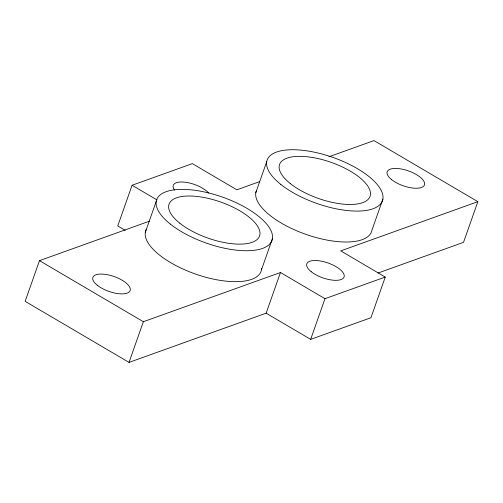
<?xml version="1.0" encoding="UTF-8"?>
<svg xmlns="http://www.w3.org/2000/svg" width="503" height="503" viewBox="0 0 503 503"><rect width="100%" height="100%" fill="white"/><g stroke="black" fill="none" stroke-linecap="round" stroke-linejoin="round"><path stroke-width="0.75" d="M149.316 221.226L39.479 260.648L25.15 301.335L129.032 362.405L266.144 313.193L310.659 339.374L370.931 317.739L385.26 277.052L340.738 250.878L477.85 201.665L463.521 242.352L378.011 273.041M259.711 181.602L236.856 189.807L192.341 163.626L132.069 185.261L117.74 225.948L125.165 230.305M145.323 232.285L156.213 201.37M129.032 362.405L143.355 321.725L280.467 272.513L324.988 298.688L385.26 277.052M255.82 192.63L266.709 161.708M261.51 269.683L272.4 238.768M266.144 313.193L280.467 272.513M310.659 339.374L324.988 298.688M382.89 199.106L372 230.028A61.146 24.383 19.4 0 1 307.232 234.819A61.146 24.383 19.4 0 1 256.398 190.587M329.006 156.735L373.968 140.595L477.85 201.665M132.069 185.261L157.03 199.936M39.479 260.648L143.355 321.725M261.654 268.244A61.146 24.383 19.4 0 1 197.566 274.757A61.146 24.383 19.4 0 1 146.203 229.594M174.585 190.121A19.755 7.878 19.4 0 1 179.785 182.048A19.755 7.878 19.4 0 1 202.162 187.952L205.89 190.442A19.755 7.878 19.4 0 1 208.663 193.026M170.291 224.042A61.146 24.383 19.4 0 0 269.344 244.427A61.146 24.383 19.4 0 0 203.287 191.731A61.146 24.383 19.4 0 0 170.291 224.042M280.781 184.387A61.146 24.383 19.4 0 0 379.834 204.765A61.146 24.383 19.4 0 0 313.778 152.069A61.146 24.383 19.4 0 0 280.781 184.387M290.262 183.532A47.974 19.133 19.4 0 0 367.982 199.521A47.974 19.133 19.4 0 0 316.154 158.175A47.974 19.133 19.4 0 0 290.262 183.532M97.286 285.258A19.755 7.878 19.4 0 0 129.29 291.847A19.755 7.878 19.4 0 0 107.944 274.82A19.755 7.878 19.4 0 0 97.286 285.258M391.598 179.628A19.755 7.878 19.4 0 0 423.601 186.211A19.755 7.878 19.4 0 0 402.262 169.184A19.755 7.878 19.4 0 0 391.598 179.628M311.225 271.708A19.755 7.878 19.4 0 0 343.222 278.291A19.755 7.878 19.4 0 0 321.882 261.264A19.755 7.878 19.4 0 0 311.225 271.708M179.772 223.187A47.974 19.133 19.4 0 0 257.486 239.177A47.974 19.133 19.4 0 0 205.658 197.83A47.974 19.133 19.4 0 0 179.772 223.187"/></g></svg>
